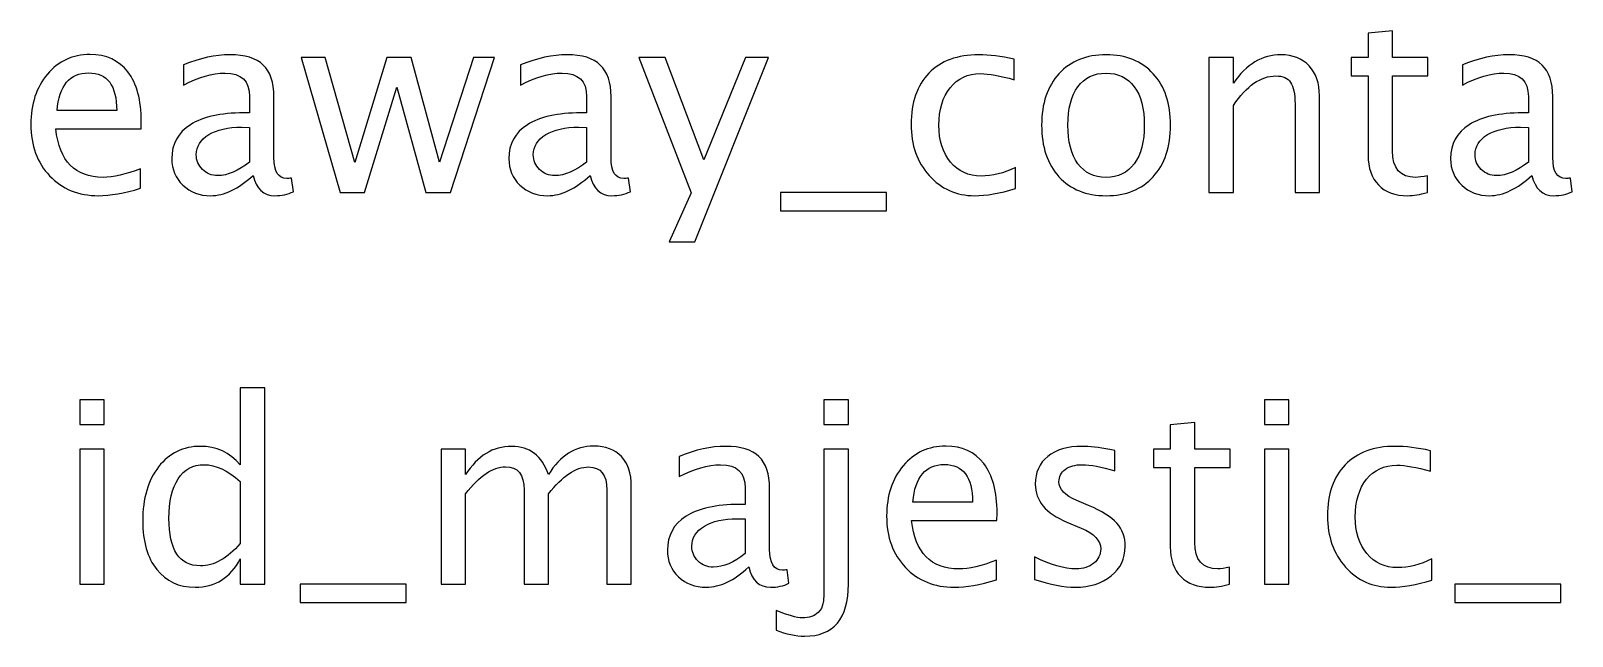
# Model space of a CAD drawing. Header units: centimetres. Extents: x -14.4 to 14.4, y -15.9 to 20.1.
# Drawn here: x -2.54 to 5.15, y 16.96 to 19.98 of the extents above; entities that cross this region are included whole.
import ezdxf

# ---------------------------------------------------------------- set-up
doc = ezdxf.new("R2010")
doc.units = ezdxf.units.CM
doc.header["$MEASUREMENT"] = 0
doc.layers.add('Layer 1', color=7, linetype='Continuous')

msp = doc.modelspace()

# ---------------------------------------------------------------- linework, layer by layer
at = {"layer": 'Layer 1'}
for points, knots in [([(4.4248, 19.17065), (4.38712, 19.16028), (4.35432, 19.1552), (4.32659, 19.1552), (4.32659, 19.1552), (4.26436, 19.1552), (4.21589, 19.17298), (4.18117, 19.20854), (4.18117, 19.20854), (4.14625, 19.2441), (4.12889, 19.29342), (4.12889, 19.35671), (4.12889, 19.35671), (4.12889, 19.35671), (4.12889, 19.7521), (4.12889, 19.7521), (4.12889, 19.7521), (4.12889, 19.7521), (4.04465, 19.7521), (4.04465, 19.7521), (4.04465, 19.7521), (4.04465, 19.7521), (4.04465, 19.84354), (4.04465, 19.84354), (4.04465, 19.84354), (4.04465, 19.84354), (4.12889, 19.84354), (4.12889, 19.84354), (4.12889, 19.84354), (4.12889, 19.84354), (4.12889, 19.96525), (4.12889, 19.96525), (4.12889, 19.96525), (4.12889, 19.96525), (4.25081, 19.97689), (4.25081, 19.97689), (4.25081, 19.97689), (4.25081, 19.97689), (4.25081, 19.84354), (4.25081, 19.84354), (4.25081, 19.84354), (4.25081, 19.84354), (4.42734, 19.84354), (4.42734, 19.84354), (4.42734, 19.84354), (4.42734, 19.84354), (4.42734, 19.7521), (4.42734, 19.7521), (4.42734, 19.7521), (4.42734, 19.7521), (4.25081, 19.7521), (4.25081, 19.7521), (4.25081, 19.7521), (4.25081, 19.7521), (4.25081, 19.37872), (4.25081, 19.37872), (4.25081, 19.37872), (4.25081, 19.29067), (4.28912, 19.24664), (4.36553, 19.24664), (4.36553, 19.24664), (4.38183, 19.24664), (4.40152, 19.24939), (4.4248, 19.25468), (4.4248, 19.25468), (4.4248, 19.25468), (4.4248, 19.17065), (4.4248, 19.17065)], [0, 0, 0, 0, 0.0555556, 0.0555556, 0.0555556, 0.0555556, 0.1111111, 0.1111111, 0.1111111, 0.1111111, 0.1666667, 0.1666667, 0.1666667, 0.1666667, 0.2222222, 0.2222222, 0.2222222, 0.2222222, 0.2777778, 0.2777778, 0.2777778, 0.2777778, 0.3333333, 0.3333333, 0.3333333, 0.3333333, 0.3888889, 0.3888889, 0.3888889, 0.3888889, 0.4444444, 0.4444444, 0.4444444, 0.4444444, 0.5, 0.5, 0.5, 0.5, 0.5555556, 0.5555556, 0.5555556, 0.5555556, 0.6111111, 0.6111111, 0.6111111, 0.6111111, 0.6666667, 0.6666667, 0.6666667, 0.6666667, 0.7222222, 0.7222222, 0.7222222, 0.7222222, 0.7777778, 0.7777778, 0.7777778, 0.7777778, 0.8333333, 0.8333333, 0.8333333, 0.8333333, 0.8888889, 0.8888889, 0.8888889, 0.8888889, 1, 1, 1, 1]), ([(-1.98828, 19.19203), (-2.07019, 19.16748), (-2.14026, 19.1552), (-2.19868, 19.1552), (-2.19868, 19.1552), (-2.29837, 19.1552), (-2.37944, 19.18822), (-2.44188, 19.25405), (-2.44188, 19.25405), (-2.50432, 19.31988), (-2.53565, 19.40518), (-2.53565, 19.51017), (-2.53565, 19.51017), (-2.53565, 19.61198), (-2.50813, 19.69559), (-2.45289, 19.76099), (-2.45289, 19.76099), (-2.39764, 19.82618), (-2.32695, 19.85878), (-2.2408, 19.85878), (-2.2408, 19.85878), (-2.15931, 19.85878), (-2.09623, 19.82978), (-2.05178, 19.77179), (-2.05178, 19.77179), (-2.00733, 19.71379), (-1.9851, 19.63166), (-1.9851, 19.52519), (-1.9851, 19.52519), (-1.9851, 19.52519), (-1.98574, 19.48794), (-1.98574, 19.48794), (-1.98574, 19.48794), (-1.98574, 19.48794), (-2.41119, 19.48794), (-2.41119, 19.48794), (-2.41119, 19.48794), (-2.39341, 19.32707), (-2.31488, 19.24664), (-2.17582, 19.24664), (-2.17582, 19.24664), (-2.1248, 19.24664), (-2.06236, 19.26103), (-1.98828, 19.28982), (-1.98828, 19.28982), (-1.98828, 19.28982), (-1.98828, 19.19203), (-1.98828, 19.19203)], [0, 0, 0, 0, 0.0769231, 0.0769231, 0.0769231, 0.0769231, 0.1538462, 0.1538462, 0.1538462, 0.1538462, 0.2307692, 0.2307692, 0.2307692, 0.2307692, 0.3076923, 0.3076923, 0.3076923, 0.3076923, 0.3846154, 0.3846154, 0.3846154, 0.3846154, 0.4615385, 0.4615385, 0.4615385, 0.4615385, 0.5384615, 0.5384615, 0.5384615, 0.5384615, 0.6153846, 0.6153846, 0.6153846, 0.6153846, 0.6923077, 0.6923077, 0.6923077, 0.6923077, 0.7692308, 0.7692308, 0.7692308, 0.7692308, 0.8461538, 0.8461538, 0.8461538, 0.8461538, 1, 1, 1, 1]), ([(-1.42779, 19.25617), (-1.50102, 19.18886), (-1.57151, 19.1552), (-1.63924, 19.1552), (-1.63924, 19.1552), (-1.69491, 19.1552), (-1.74127, 19.17256), (-1.77788, 19.20748), (-1.77788, 19.20748), (-1.81471, 19.24241), (-1.83313, 19.28643), (-1.83313, 19.33956), (-1.83313, 19.33956), (-1.83313, 19.41301), (-1.80223, 19.46953), (-1.74042, 19.5089), (-1.74042, 19.5089), (-1.67861, 19.54827), (-1.58992, 19.56795), (-1.47435, 19.56795), (-1.47435, 19.56795), (-1.47435, 19.56795), (-1.44578, 19.56795), (-1.44578, 19.56795), (-1.44578, 19.56795), (-1.44578, 19.56795), (-1.44578, 19.64902), (-1.44578, 19.64902), (-1.44578, 19.64902), (-1.44578, 19.72712), (-1.48642, 19.76607), (-1.56791, 19.76607), (-1.56791, 19.76607), (-1.63099, 19.76607), (-1.69999, 19.74617), (-1.77471, 19.70638), (-1.77471, 19.70638), (-1.77471, 19.70638), (-1.77471, 19.80671), (-1.77471, 19.80671), (-1.77471, 19.80671), (-1.69258, 19.84058), (-1.61511, 19.85751), (-1.54251, 19.85751), (-1.54251, 19.85751), (-1.46779, 19.85751), (-1.41255, 19.84058), (-1.3772, 19.8065), (-1.3772, 19.8065), (-1.34164, 19.77242), (-1.32386, 19.71993), (-1.32386, 19.64902), (-1.32386, 19.64902), (-1.32386, 19.64902), (-1.32386, 19.34485), (-1.32386, 19.34485), (-1.32386, 19.34485), (-1.32386, 19.27522), (-1.30248, 19.24029), (-1.25951, 19.24029), (-1.25951, 19.24029), (-1.25422, 19.24029), (-1.24639, 19.24114), (-1.23602, 19.24283), (-1.23602, 19.24283), (-1.23602, 19.24283), (-1.22734, 19.1751), (-1.22734, 19.1751), (-1.22734, 19.1751), (-1.25507, 19.16176), (-1.28555, 19.1552), (-1.31899, 19.1552), (-1.31899, 19.1552), (-1.37593, 19.1552), (-1.41212, 19.18886), (-1.42779, 19.25617)], [0, 0, 0, 0, 0.05, 0.05, 0.05, 0.05, 0.1, 0.1, 0.1, 0.1, 0.15, 0.15, 0.15, 0.15, 0.2, 0.2, 0.2, 0.2, 0.25, 0.25, 0.25, 0.25, 0.3, 0.3, 0.3, 0.3, 0.35, 0.35, 0.35, 0.35, 0.4, 0.4, 0.4, 0.4, 0.45, 0.45, 0.45, 0.45, 0.5, 0.5, 0.5, 0.5, 0.55, 0.55, 0.55, 0.55, 0.6, 0.6, 0.6, 0.6, 0.65, 0.65, 0.65, 0.65, 0.7, 0.7, 0.7, 0.7, 0.75, 0.75, 0.75, 0.75, 0.8, 0.8, 0.8, 0.8, 0.85, 0.85, 0.85, 0.85, 0.9, 0.9, 0.9, 0.9, 1, 1, 1, 1]), ([(-0.99472, 19.17044), (-0.99472, 19.17044), (-1.18776, 19.84354), (-1.18776, 19.84354), (-1.18776, 19.84354), (-1.18776, 19.84354), (-1.0688, 19.84354), (-1.0688, 19.84354), (-1.0688, 19.84354), (-1.0688, 19.84354), (-0.92085, 19.32094), (-0.92085, 19.32094), (-0.92085, 19.32094), (-0.92085, 19.32094), (-0.76125, 19.84354), (-0.76125, 19.84354), (-0.76125, 19.84354), (-0.76125, 19.84354), (-0.63933, 19.84354), (-0.63933, 19.84354), (-0.63933, 19.84354), (-0.63933, 19.84354), (-0.499, 19.32178), (-0.499, 19.32178), (-0.499, 19.32178), (-0.499, 19.32178), (-0.32924, 19.84354), (-0.32924, 19.84354), (-0.32924, 19.84354), (-0.32924, 19.84354), (-0.2251, 19.84354), (-0.2251, 19.84354), (-0.2251, 19.84354), (-0.2251, 19.84354), (-0.44481, 19.17044), (-0.44481, 19.17044), (-0.44481, 19.17044), (-0.44481, 19.17044), (-0.56673, 19.17044), (-0.56673, 19.17044), (-0.56673, 19.17044), (-0.56673, 19.17044), (-0.71109, 19.69537), (-0.71109, 19.69537), (-0.71109, 19.69537), (-0.71109, 19.69537), (-0.8728, 19.17044), (-0.8728, 19.17044), (-0.8728, 19.17044), (-0.8728, 19.17044), (-0.99472, 19.17044), (-0.99472, 19.17044)], [0, 0, 0, 0, 0.0714286, 0.0714286, 0.0714286, 0.0714286, 0.1428571, 0.1428571, 0.1428571, 0.1428571, 0.2142857, 0.2142857, 0.2142857, 0.2142857, 0.2857143, 0.2857143, 0.2857143, 0.2857143, 0.3571429, 0.3571429, 0.3571429, 0.3571429, 0.4285714, 0.4285714, 0.4285714, 0.4285714, 0.5, 0.5, 0.5, 0.5, 0.5714286, 0.5714286, 0.5714286, 0.5714286, 0.6428571, 0.6428571, 0.6428571, 0.6428571, 0.7142857, 0.7142857, 0.7142857, 0.7142857, 0.7857143, 0.7857143, 0.7857143, 0.7857143, 0.8571429, 0.8571429, 0.8571429, 0.8571429, 1, 1, 1, 1]), ([(0.252, 19.25617), (0.17877, 19.18886), (0.10828, 19.1552), (0.04055, 19.1552), (0.04055, 19.1552), (-0.01512, 19.1552), (-0.06148, 19.17256), (-0.09809, 19.20748), (-0.09809, 19.20748), (-0.13492, 19.24241), (-0.15334, 19.28643), (-0.15334, 19.33956), (-0.15334, 19.33956), (-0.15334, 19.41301), (-0.12244, 19.46953), (-0.06063, 19.5089), (-0.06063, 19.5089), (0.00118, 19.54827), (0.08987, 19.56795), (0.20544, 19.56795), (0.20544, 19.56795), (0.20544, 19.56795), (0.23401, 19.56795), (0.23401, 19.56795), (0.23401, 19.56795), (0.23401, 19.56795), (0.23401, 19.64902), (0.23401, 19.64902), (0.23401, 19.64902), (0.23401, 19.72712), (0.19337, 19.76607), (0.11188, 19.76607), (0.11188, 19.76607), (0.0488, 19.76607), (-0.0202, 19.74617), (-0.09492, 19.70638), (-0.09492, 19.70638), (-0.09492, 19.70638), (-0.09492, 19.80671), (-0.09492, 19.80671), (-0.09492, 19.80671), (-0.01279, 19.84058), (0.06468, 19.85751), (0.13728, 19.85751), (0.13728, 19.85751), (0.212, 19.85751), (0.26724, 19.84058), (0.30259, 19.8065), (0.30259, 19.8065), (0.33815, 19.77242), (0.35593, 19.71993), (0.35593, 19.64902), (0.35593, 19.64902), (0.35593, 19.64902), (0.35593, 19.34485), (0.35593, 19.34485), (0.35593, 19.34485), (0.35593, 19.27522), (0.37731, 19.24029), (0.42028, 19.24029), (0.42028, 19.24029), (0.42557, 19.24029), (0.4334, 19.24114), (0.44377, 19.24283), (0.44377, 19.24283), (0.44377, 19.24283), (0.45245, 19.1751), (0.45245, 19.1751), (0.45245, 19.1751), (0.42472, 19.16176), (0.39424, 19.1552), (0.3608, 19.1552), (0.3608, 19.1552), (0.30386, 19.1552), (0.26767, 19.18886), (0.252, 19.25617)], [0, 0, 0, 0, 0.05, 0.05, 0.05, 0.05, 0.1, 0.1, 0.1, 0.1, 0.15, 0.15, 0.15, 0.15, 0.2, 0.2, 0.2, 0.2, 0.25, 0.25, 0.25, 0.25, 0.3, 0.3, 0.3, 0.3, 0.35, 0.35, 0.35, 0.35, 0.4, 0.4, 0.4, 0.4, 0.45, 0.45, 0.45, 0.45, 0.5, 0.5, 0.5, 0.5, 0.55, 0.55, 0.55, 0.55, 0.6, 0.6, 0.6, 0.6, 0.65, 0.65, 0.65, 0.65, 0.7, 0.7, 0.7, 0.7, 0.75, 0.75, 0.75, 0.75, 0.8, 0.8, 0.8, 0.8, 0.85, 0.85, 0.85, 0.85, 0.9, 0.9, 0.9, 0.9, 1, 1, 1, 1]), ([(0.64612, 18.92533), (0.64612, 18.92533), (0.75534, 19.16959), (0.75534, 19.16959), (0.75534, 19.16959), (0.75534, 19.16959), (0.49457, 19.84354), (0.49457, 19.84354), (0.49457, 19.84354), (0.49457, 19.84354), (0.62538, 19.84354), (0.62538, 19.84354), (0.62538, 19.84354), (0.62538, 19.84354), (0.81927, 19.33385), (0.81927, 19.33385), (0.81927, 19.33385), (0.81927, 19.33385), (1.02607, 19.84354), (1.02607, 19.84354), (1.02607, 19.84354), (1.02607, 19.84354), (1.141, 19.84354), (1.141, 19.84354), (1.141, 19.84354), (1.141, 19.84354), (0.77312, 18.92533), (0.77312, 18.92533), (0.77312, 18.92533), (0.77312, 18.92533), (0.64612, 18.92533), (0.64612, 18.92533)], [0, 0, 0, 0, 0.1111111, 0.1111111, 0.1111111, 0.1111111, 0.2222222, 0.2222222, 0.2222222, 0.2222222, 0.3333333, 0.3333333, 0.3333333, 0.3333333, 0.4444444, 0.4444444, 0.4444444, 0.4444444, 0.5555556, 0.5555556, 0.5555556, 0.5555556, 0.6666667, 0.6666667, 0.6666667, 0.6666667, 0.7777778, 0.7777778, 0.7777778, 0.7777778, 1, 1, 1, 1]), ([(2.37227, 19.19076), (2.29332, 19.16705), (2.22516, 19.1552), (2.1678, 19.1552), (2.1678, 19.1552), (2.07678, 19.1552), (2.00143, 19.18886), (1.94153, 19.25595), (1.94153, 19.25595), (1.88163, 19.32326), (1.85157, 19.40814), (1.85157, 19.51038), (1.85157, 19.51038), (1.85157, 19.6196), (1.8812, 19.7049), (1.94047, 19.76586), (1.94047, 19.76586), (1.99974, 19.82703), (2.0825, 19.85751), (2.18876, 19.85751), (2.18876, 19.85751), (2.24104, 19.85751), (2.29988, 19.85031), (2.36465, 19.83592), (2.36465, 19.83592), (2.36465, 19.83592), (2.36465, 19.73305), (2.36465, 19.73305), (2.36465, 19.73305), (2.29586, 19.75337), (2.23977, 19.76353), (2.19659, 19.76353), (2.19659, 19.76353), (2.13393, 19.76353), (2.08377, 19.74004), (2.0463, 19.69326), (2.0463, 19.69326), (2.00884, 19.64648), (1.99, 19.58404), (1.99, 19.50614), (1.99, 19.50614), (1.99, 19.43058), (2.00947, 19.36962), (2.04821, 19.32284), (2.04821, 19.32284), (2.08694, 19.27627), (2.13753, 19.25299), (2.2004, 19.25299), (2.2004, 19.25299), (2.25607, 19.25299), (2.31322, 19.26738), (2.37227, 19.29617), (2.37227, 19.29617), (2.37227, 19.29617), (2.37227, 19.19076), (2.37227, 19.19076)], [0, 0, 0, 0, 0.0666667, 0.0666667, 0.0666667, 0.0666667, 0.1333333, 0.1333333, 0.1333333, 0.1333333, 0.2, 0.2, 0.2, 0.2, 0.2666667, 0.2666667, 0.2666667, 0.2666667, 0.3333333, 0.3333333, 0.3333333, 0.3333333, 0.4, 0.4, 0.4, 0.4, 0.4666667, 0.4666667, 0.4666667, 0.4666667, 0.5333333, 0.5333333, 0.5333333, 0.5333333, 0.6, 0.6, 0.6, 0.6, 0.6666667, 0.6666667, 0.6666667, 0.6666667, 0.7333333, 0.7333333, 0.7333333, 0.7333333, 0.8, 0.8, 0.8, 0.8, 0.8666667, 0.8666667, 0.8666667, 0.8666667, 1, 1, 1, 1]), ([(2.82333, 19.1552), (2.72448, 19.1552), (2.64617, 19.18674), (2.58859, 19.24982), (2.58859, 19.24982), (2.53081, 19.31289), (2.50202, 19.39862), (2.50202, 19.50678), (2.50202, 19.50678), (2.50202, 19.61473), (2.53081, 19.70024), (2.58859, 19.76311), (2.58859, 19.76311), (2.64617, 19.82597), (2.72448, 19.85751), (2.82333, 19.85751), (2.82333, 19.85751), (2.92218, 19.85751), (3.0005, 19.82597), (3.05807, 19.76311), (3.05807, 19.76311), (3.11585, 19.70024), (3.14464, 19.61473), (3.14464, 19.50678), (3.14464, 19.50678), (3.14464, 19.39862), (3.11585, 19.31289), (3.05807, 19.24982), (3.05807, 19.24982), (3.0005, 19.18674), (2.92218, 19.1552), (2.82333, 19.1552)], [0, 0, 0, 0, 0.1111111, 0.1111111, 0.1111111, 0.1111111, 0.2222222, 0.2222222, 0.2222222, 0.2222222, 0.3333333, 0.3333333, 0.3333333, 0.3333333, 0.4444444, 0.4444444, 0.4444444, 0.4444444, 0.5555556, 0.5555556, 0.5555556, 0.5555556, 0.6666667, 0.6666667, 0.6666667, 0.6666667, 0.7777778, 0.7777778, 0.7777778, 0.7777778, 1, 1, 1, 1]), ([(3.33556, 19.17044), (3.33556, 19.17044), (3.33556, 19.84354), (3.33556, 19.84354), (3.33556, 19.84354), (3.33556, 19.84354), (3.45748, 19.84354), (3.45748, 19.84354), (3.45748, 19.84354), (3.45748, 19.84354), (3.45748, 19.71633), (3.45748, 19.71633), (3.45748, 19.71633), (3.52204, 19.81052), (3.6012, 19.85751), (3.69476, 19.85751), (3.69476, 19.85751), (3.7536, 19.85751), (3.80038, 19.8391), (3.83488, 19.80205), (3.83488, 19.80205), (3.86938, 19.76522), (3.88674, 19.71548), (3.88674, 19.65325), (3.88674, 19.65325), (3.88674, 19.65325), (3.88674, 19.17044), (3.88674, 19.17044), (3.88674, 19.17044), (3.88674, 19.17044), (3.76482, 19.17044), (3.76482, 19.17044), (3.76482, 19.17044), (3.76482, 19.17044), (3.76482, 19.61346), (3.76482, 19.61346), (3.76482, 19.61346), (3.76482, 19.66341), (3.75741, 19.69897), (3.74281, 19.72014), (3.74281, 19.72014), (3.72799, 19.74152), (3.70365, 19.7521), (3.66957, 19.7521), (3.66957, 19.7521), (3.59464, 19.7521), (3.52394, 19.70321), (3.45748, 19.60542), (3.45748, 19.60542), (3.45748, 19.60542), (3.45748, 19.17044), (3.45748, 19.17044), (3.45748, 19.17044), (3.45748, 19.17044), (3.33556, 19.17044), (3.33556, 19.17044)], [0, 0, 0, 0, 0.0666667, 0.0666667, 0.0666667, 0.0666667, 0.1333333, 0.1333333, 0.1333333, 0.1333333, 0.2, 0.2, 0.2, 0.2, 0.2666667, 0.2666667, 0.2666667, 0.2666667, 0.3333333, 0.3333333, 0.3333333, 0.3333333, 0.4, 0.4, 0.4, 0.4, 0.4666667, 0.4666667, 0.4666667, 0.4666667, 0.5333333, 0.5333333, 0.5333333, 0.5333333, 0.6, 0.6, 0.6, 0.6, 0.6666667, 0.6666667, 0.6666667, 0.6666667, 0.7333333, 0.7333333, 0.7333333, 0.7333333, 0.8, 0.8, 0.8, 0.8, 0.8666667, 0.8666667, 0.8666667, 0.8666667, 1, 1, 1, 1]), ([(4.94571, 19.25617), (4.87248, 19.18886), (4.80199, 19.1552), (4.73426, 19.1552), (4.73426, 19.1552), (4.67859, 19.1552), (4.63223, 19.17256), (4.59562, 19.20748), (4.59562, 19.20748), (4.55879, 19.24241), (4.54037, 19.28643), (4.54037, 19.33956), (4.54037, 19.33956), (4.54037, 19.41301), (4.57127, 19.46953), (4.63308, 19.5089), (4.63308, 19.5089), (4.69489, 19.54827), (4.78358, 19.56795), (4.89915, 19.56795), (4.89915, 19.56795), (4.89915, 19.56795), (4.92772, 19.56795), (4.92772, 19.56795), (4.92772, 19.56795), (4.92772, 19.56795), (4.92772, 19.64902), (4.92772, 19.64902), (4.92772, 19.64902), (4.92772, 19.72712), (4.88708, 19.76607), (4.80559, 19.76607), (4.80559, 19.76607), (4.74251, 19.76607), (4.67351, 19.74617), (4.59879, 19.70638), (4.59879, 19.70638), (4.59879, 19.70638), (4.59879, 19.80671), (4.59879, 19.80671), (4.59879, 19.80671), (4.68092, 19.84058), (4.75839, 19.85751), (4.83099, 19.85751), (4.83099, 19.85751), (4.90571, 19.85751), (4.96095, 19.84058), (4.9963, 19.8065), (4.9963, 19.8065), (5.03186, 19.77242), (5.04964, 19.71993), (5.04964, 19.64902), (5.04964, 19.64902), (5.04964, 19.64902), (5.04964, 19.34485), (5.04964, 19.34485), (5.04964, 19.34485), (5.04964, 19.27522), (5.07102, 19.24029), (5.11399, 19.24029), (5.11399, 19.24029), (5.11928, 19.24029), (5.12711, 19.24114), (5.13748, 19.24283), (5.13748, 19.24283), (5.13748, 19.24283), (5.14616, 19.1751), (5.14616, 19.1751), (5.14616, 19.1751), (5.11843, 19.16176), (5.08795, 19.1552), (5.05451, 19.1552), (5.05451, 19.1552), (4.99757, 19.1552), (4.96138, 19.18886), (4.94571, 19.25617)], [0, 0, 0, 0, 0.05, 0.05, 0.05, 0.05, 0.1, 0.1, 0.1, 0.1, 0.15, 0.15, 0.15, 0.15, 0.2, 0.2, 0.2, 0.2, 0.25, 0.25, 0.25, 0.25, 0.3, 0.3, 0.3, 0.3, 0.35, 0.35, 0.35, 0.35, 0.4, 0.4, 0.4, 0.4, 0.45, 0.45, 0.45, 0.45, 0.5, 0.5, 0.5, 0.5, 0.55, 0.55, 0.55, 0.55, 0.6, 0.6, 0.6, 0.6, 0.65, 0.65, 0.65, 0.65, 0.7, 0.7, 0.7, 0.7, 0.75, 0.75, 0.75, 0.75, 0.8, 0.8, 0.8, 0.8, 0.85, 0.85, 0.85, 0.85, 0.9, 0.9, 0.9, 0.9, 1, 1, 1, 1]), ([(-2.40484, 19.57938), (-2.40484, 19.57938), (-2.10766, 19.57938), (-2.10766, 19.57938), (-2.10766, 19.57938), (-2.10766, 19.70469), (-2.15444, 19.76734), (-2.24778, 19.76734), (-2.24778, 19.76734), (-2.34176, 19.76734), (-2.39404, 19.70469), (-2.40484, 19.57938)], [0, 0, 0, 0, 0.25, 0.25, 0.25, 0.25, 0.5, 0.5, 0.5, 0.5, 1, 1, 1, 1]), ([(2.82312, 19.24664), (2.88344, 19.24664), (2.93043, 19.26929), (2.96388, 19.3148), (2.96388, 19.3148), (2.99711, 19.36009), (3.01383, 19.42423), (3.01383, 19.50678), (3.01383, 19.50678), (3.01383, 19.58912), (2.99711, 19.65304), (2.96388, 19.69834), (2.96388, 19.69834), (2.93043, 19.74342), (2.88344, 19.76607), (2.82312, 19.76607), (2.82312, 19.76607), (2.76258, 19.76607), (2.71559, 19.74342), (2.68257, 19.69834), (2.68257, 19.69834), (2.64934, 19.65304), (2.63283, 19.58912), (2.63283, 19.50678), (2.63283, 19.50678), (2.63283, 19.42423), (2.64934, 19.36009), (2.68257, 19.3148), (2.68257, 19.3148), (2.71559, 19.26929), (2.76258, 19.24664), (2.82312, 19.24664)], [0, 0, 0, 0, 0.1111111, 0.1111111, 0.1111111, 0.1111111, 0.2222222, 0.2222222, 0.2222222, 0.2222222, 0.3333333, 0.3333333, 0.3333333, 0.3333333, 0.4444444, 0.4444444, 0.4444444, 0.4444444, 0.5555556, 0.5555556, 0.5555556, 0.5555556, 0.6666667, 0.6666667, 0.6666667, 0.6666667, 0.7777778, 0.7777778, 0.7777778, 0.7777778, 1, 1, 1, 1]), ([(-1.44578, 19.32263), (-1.44578, 19.32263), (-1.44578, 19.49556), (-1.44578, 19.49556), (-1.44578, 19.49556), (-1.44578, 19.49556), (-1.48494, 19.49683), (-1.48494, 19.49683), (-1.48494, 19.49683), (-1.55267, 19.49683), (-1.60728, 19.48434), (-1.64898, 19.45937), (-1.64898, 19.45937), (-1.69047, 19.43418), (-1.71121, 19.40095), (-1.71121, 19.35946), (-1.71121, 19.35946), (-1.71121, 19.33046), (-1.70084, 19.30591), (-1.68031, 19.2858), (-1.68031, 19.2858), (-1.65956, 19.26569), (-1.63437, 19.25553), (-1.60453, 19.25553), (-1.60453, 19.25553), (-1.55373, 19.25553), (-1.50081, 19.27797), (-1.44578, 19.32263)], [0, 0, 0, 0, 0.125, 0.125, 0.125, 0.125, 0.25, 0.25, 0.25, 0.25, 0.375, 0.375, 0.375, 0.375, 0.5, 0.5, 0.5, 0.5, 0.625, 0.625, 0.625, 0.625, 0.75, 0.75, 0.75, 0.75, 1, 1, 1, 1]), ([(0.23401, 19.32263), (0.23401, 19.32263), (0.23401, 19.49556), (0.23401, 19.49556), (0.23401, 19.49556), (0.23401, 19.49556), (0.19485, 19.49683), (0.19485, 19.49683), (0.19485, 19.49683), (0.12712, 19.49683), (0.07251, 19.48434), (0.03081, 19.45937), (0.03081, 19.45937), (-0.01068, 19.43418), (-0.03142, 19.40095), (-0.03142, 19.35946), (-0.03142, 19.35946), (-0.03142, 19.33046), (-0.02105, 19.30591), (-0.00052, 19.2858), (-0.00052, 19.2858), (0.02023, 19.26569), (0.04542, 19.25553), (0.07526, 19.25553), (0.07526, 19.25553), (0.12606, 19.25553), (0.17898, 19.27797), (0.23401, 19.32263)], [0, 0, 0, 0, 0.125, 0.125, 0.125, 0.125, 0.25, 0.25, 0.25, 0.25, 0.375, 0.375, 0.375, 0.375, 0.5, 0.5, 0.5, 0.5, 0.625, 0.625, 0.625, 0.625, 0.75, 0.75, 0.75, 0.75, 1, 1, 1, 1]), ([(4.92772, 19.32263), (4.92772, 19.32263), (4.92772, 19.49556), (4.92772, 19.49556), (4.92772, 19.49556), (4.92772, 19.49556), (4.88856, 19.49683), (4.88856, 19.49683), (4.88856, 19.49683), (4.82083, 19.49683), (4.76622, 19.48434), (4.72452, 19.45937), (4.72452, 19.45937), (4.68303, 19.43418), (4.66229, 19.40095), (4.66229, 19.35946), (4.66229, 19.35946), (4.66229, 19.33046), (4.67266, 19.30591), (4.69319, 19.2858), (4.69319, 19.2858), (4.71394, 19.26569), (4.73913, 19.25553), (4.76897, 19.25553), (4.76897, 19.25553), (4.81977, 19.25553), (4.87269, 19.27797), (4.92772, 19.32263)], [0, 0, 0, 0, 0.125, 0.125, 0.125, 0.125, 0.25, 0.25, 0.25, 0.25, 0.375, 0.375, 0.375, 0.375, 0.5, 0.5, 0.5, 0.5, 0.625, 0.625, 0.625, 0.625, 0.75, 0.75, 0.75, 0.75, 1, 1, 1, 1]), ([(1.20133, 19.079), (1.20133, 19.079), (1.20133, 19.17044), (1.20133, 19.17044), (1.20133, 19.17044), (1.20133, 19.17044), (1.72965, 19.17044), (1.72965, 19.17044), (1.72965, 19.17044), (1.72965, 19.17044), (1.72965, 19.079), (1.72965, 19.079), (1.72965, 19.079), (1.72965, 19.079), (1.20133, 19.079), (1.20133, 19.079)], [0, 0, 0, 0, 0.2, 0.2, 0.2, 0.2, 0.4, 0.4, 0.4, 0.4, 0.6, 0.6, 0.6, 0.6, 1, 1, 1, 1]), ([(-2.2917, 18.01516), (-2.2917, 18.01516), (-2.2917, 18.13708), (-2.2917, 18.13708), (-2.2917, 18.13708), (-2.2917, 18.13708), (-2.16978, 18.13708), (-2.16978, 18.13708), (-2.16978, 18.13708), (-2.16978, 18.13708), (-2.16978, 18.01516), (-2.16978, 18.01516), (-2.16978, 18.01516), (-2.16978, 18.01516), (-2.2917, 18.01516), (-2.2917, 18.01516)], [0, 0, 0, 0, 0.2, 0.2, 0.2, 0.2, 0.4, 0.4, 0.4, 0.4, 0.6, 0.6, 0.6, 0.6, 1, 1, 1, 1]), ([(-1.4916, 17.21887), (-1.4916, 17.21887), (-1.4916, 17.34524), (-1.4916, 17.34524), (-1.4916, 17.34524), (-1.54134, 17.25083), (-1.61627, 17.20363), (-1.71639, 17.20363), (-1.71639, 17.20363), (-1.79767, 17.20363), (-1.86159, 17.23305), (-1.90816, 17.29211), (-1.90816, 17.29211), (-1.95473, 17.35116), (-1.97801, 17.43181), (-1.97801, 17.53404), (-1.97801, 17.53404), (-1.97801, 17.6458), (-1.95155, 17.73576), (-1.89885, 17.80392), (-1.89885, 17.80392), (-1.84593, 17.87186), (-1.7765, 17.90594), (-1.69035, 17.90594), (-1.69035, 17.90594), (-1.61056, 17.90594), (-1.54409, 17.87546), (-1.4916, 17.81429), (-1.4916, 17.81429), (-1.4916, 17.81429), (-1.4916, 18.19804), (-1.4916, 18.19804), (-1.4916, 18.19804), (-1.4916, 18.19804), (-1.36968, 18.19804), (-1.36968, 18.19804), (-1.36968, 18.19804), (-1.36968, 18.19804), (-1.36968, 17.21887), (-1.36968, 17.21887), (-1.36968, 17.21887), (-1.36968, 17.21887), (-1.4916, 17.21887), (-1.4916, 17.21887)], [0, 0, 0, 0, 0.0833333, 0.0833333, 0.0833333, 0.0833333, 0.1666667, 0.1666667, 0.1666667, 0.1666667, 0.25, 0.25, 0.25, 0.25, 0.3333333, 0.3333333, 0.3333333, 0.3333333, 0.4166667, 0.4166667, 0.4166667, 0.4166667, 0.5, 0.5, 0.5, 0.5, 0.5833333, 0.5833333, 0.5833333, 0.5833333, 0.6666667, 0.6666667, 0.6666667, 0.6666667, 0.75, 0.75, 0.75, 0.75, 0.8333333, 0.8333333, 0.8333333, 0.8333333, 1, 1, 1, 1]), ([(1.41691, 18.01516), (1.41691, 18.01516), (1.41691, 18.13708), (1.41691, 18.13708), (1.41691, 18.13708), (1.41691, 18.13708), (1.53883, 18.13708), (1.53883, 18.13708), (1.53883, 18.13708), (1.53883, 18.13708), (1.53883, 18.01516), (1.53883, 18.01516), (1.53883, 18.01516), (1.53883, 18.01516), (1.41691, 18.01516), (1.41691, 18.01516)], [0, 0, 0, 0, 0.2, 0.2, 0.2, 0.2, 0.4, 0.4, 0.4, 0.4, 0.6, 0.6, 0.6, 0.6, 1, 1, 1, 1]), ([(3.61295, 18.01516), (3.61295, 18.01516), (3.61295, 18.13708), (3.61295, 18.13708), (3.61295, 18.13708), (3.61295, 18.13708), (3.73487, 18.13708), (3.73487, 18.13708), (3.73487, 18.13708), (3.73487, 18.13708), (3.73487, 18.01516), (3.73487, 18.01516), (3.73487, 18.01516), (3.73487, 18.01516), (3.61295, 18.01516), (3.61295, 18.01516)], [0, 0, 0, 0, 0.2, 0.2, 0.2, 0.2, 0.4, 0.4, 0.4, 0.4, 0.6, 0.6, 0.6, 0.6, 1, 1, 1, 1]), ([(3.43896, 17.21908), (3.40128, 17.20871), (3.36848, 17.20363), (3.34075, 17.20363), (3.34075, 17.20363), (3.27852, 17.20363), (3.23005, 17.22141), (3.19533, 17.25697), (3.19533, 17.25697), (3.16041, 17.29253), (3.14305, 17.34185), (3.14305, 17.40514), (3.14305, 17.40514), (3.14305, 17.40514), (3.14305, 17.80053), (3.14305, 17.80053), (3.14305, 17.80053), (3.14305, 17.80053), (3.05881, 17.80053), (3.05881, 17.80053), (3.05881, 17.80053), (3.05881, 17.80053), (3.05881, 17.89197), (3.05881, 17.89197), (3.05881, 17.89197), (3.05881, 17.89197), (3.14305, 17.89197), (3.14305, 17.89197), (3.14305, 17.89197), (3.14305, 17.89197), (3.14305, 18.01368), (3.14305, 18.01368), (3.14305, 18.01368), (3.14305, 18.01368), (3.26497, 18.02532), (3.26497, 18.02532), (3.26497, 18.02532), (3.26497, 18.02532), (3.26497, 17.89197), (3.26497, 17.89197), (3.26497, 17.89197), (3.26497, 17.89197), (3.4415, 17.89197), (3.4415, 17.89197), (3.4415, 17.89197), (3.4415, 17.89197), (3.4415, 17.80053), (3.4415, 17.80053), (3.4415, 17.80053), (3.4415, 17.80053), (3.26497, 17.80053), (3.26497, 17.80053), (3.26497, 17.80053), (3.26497, 17.80053), (3.26497, 17.42715), (3.26497, 17.42715), (3.26497, 17.42715), (3.26497, 17.3391), (3.30328, 17.29507), (3.37969, 17.29507), (3.37969, 17.29507), (3.39599, 17.29507), (3.41568, 17.29782), (3.43896, 17.30311), (3.43896, 17.30311), (3.43896, 17.30311), (3.43896, 17.21908), (3.43896, 17.21908)], [0, 0, 0, 0, 0.0555556, 0.0555556, 0.0555556, 0.0555556, 0.1111111, 0.1111111, 0.1111111, 0.1111111, 0.1666667, 0.1666667, 0.1666667, 0.1666667, 0.2222222, 0.2222222, 0.2222222, 0.2222222, 0.2777778, 0.2777778, 0.2777778, 0.2777778, 0.3333333, 0.3333333, 0.3333333, 0.3333333, 0.3888889, 0.3888889, 0.3888889, 0.3888889, 0.4444444, 0.4444444, 0.4444444, 0.4444444, 0.5, 0.5, 0.5, 0.5, 0.5555556, 0.5555556, 0.5555556, 0.5555556, 0.6111111, 0.6111111, 0.6111111, 0.6111111, 0.6666667, 0.6666667, 0.6666667, 0.6666667, 0.7222222, 0.7222222, 0.7222222, 0.7222222, 0.7777778, 0.7777778, 0.7777778, 0.7777778, 0.8333333, 0.8333333, 0.8333333, 0.8333333, 0.8888889, 0.8888889, 0.8888889, 0.8888889, 1, 1, 1, 1]), ([(-0.49042, 17.21887), (-0.49042, 17.21887), (-0.49042, 17.89197), (-0.49042, 17.89197), (-0.49042, 17.89197), (-0.49042, 17.89197), (-0.3685, 17.89197), (-0.3685, 17.89197), (-0.3685, 17.89197), (-0.3685, 17.89197), (-0.3685, 17.76476), (-0.3685, 17.76476), (-0.3685, 17.76476), (-0.30902, 17.85895), (-0.23282, 17.90594), (-0.13948, 17.90594), (-0.13948, 17.90594), (-0.04952, 17.90594), (0.01165, 17.85895), (0.04425, 17.76476), (0.04425, 17.76476), (0.10204, 17.8598), (0.17739, 17.90721), (0.26989, 17.90721), (0.26989, 17.90721), (0.32894, 17.90721), (0.37487, 17.88985), (0.40768, 17.85493), (0.40768, 17.85493), (0.44049, 17.82), (0.457, 17.77111), (0.457, 17.70824), (0.457, 17.70824), (0.457, 17.70824), (0.457, 17.21887), (0.457, 17.21887), (0.457, 17.21887), (0.457, 17.21887), (0.33508, 17.21887), (0.33508, 17.21887), (0.33508, 17.21887), (0.33508, 17.21887), (0.33508, 17.68814), (0.33508, 17.68814), (0.33508, 17.68814), (0.33508, 17.76476), (0.3046, 17.80307), (0.24364, 17.80307), (0.24364, 17.80307), (0.18035, 17.80307), (0.11389, 17.75841), (0.04425, 17.66887), (0.04425, 17.66887), (0.04425, 17.66887), (0.04425, 17.21887), (0.04425, 17.21887), (0.04425, 17.21887), (0.04425, 17.21887), (-0.07767, 17.21887), (-0.07767, 17.21887), (-0.07767, 17.21887), (-0.07767, 17.21887), (-0.07767, 17.68856), (-0.07767, 17.68856), (-0.07767, 17.68856), (-0.07767, 17.76582), (-0.10857, 17.80434), (-0.17059, 17.80434), (-0.17059, 17.80434), (-0.23219, 17.80434), (-0.29823, 17.75947), (-0.3685, 17.66951), (-0.3685, 17.66951), (-0.3685, 17.66951), (-0.3685, 17.21887), (-0.3685, 17.21887), (-0.3685, 17.21887), (-0.3685, 17.21887), (-0.49042, 17.21887), (-0.49042, 17.21887)], [0, 0, 0, 0, 0.047619, 0.047619, 0.047619, 0.047619, 0.0952381, 0.0952381, 0.0952381, 0.0952381, 0.1428571, 0.1428571, 0.1428571, 0.1428571, 0.1904762, 0.1904762, 0.1904762, 0.1904762, 0.2380952, 0.2380952, 0.2380952, 0.2380952, 0.2857143, 0.2857143, 0.2857143, 0.2857143, 0.3333333, 0.3333333, 0.3333333, 0.3333333, 0.3809524, 0.3809524, 0.3809524, 0.3809524, 0.4285714, 0.4285714, 0.4285714, 0.4285714, 0.4761905, 0.4761905, 0.4761905, 0.4761905, 0.5238095, 0.5238095, 0.5238095, 0.5238095, 0.5714286, 0.5714286, 0.5714286, 0.5714286, 0.6190476, 0.6190476, 0.6190476, 0.6190476, 0.6666667, 0.6666667, 0.6666667, 0.6666667, 0.7142857, 0.7142857, 0.7142857, 0.7142857, 0.7619048, 0.7619048, 0.7619048, 0.7619048, 0.8095238, 0.8095238, 0.8095238, 0.8095238, 0.8571429, 0.8571429, 0.8571429, 0.8571429, 0.9047619, 0.9047619, 0.9047619, 0.9047619, 1, 1, 1, 1]), ([(1.04226, 17.3046), (0.96903, 17.23729), (0.89854, 17.20363), (0.83081, 17.20363), (0.83081, 17.20363), (0.77514, 17.20363), (0.72878, 17.22099), (0.69217, 17.25591), (0.69217, 17.25591), (0.65534, 17.29084), (0.63692, 17.33486), (0.63692, 17.38799), (0.63692, 17.38799), (0.63692, 17.46144), (0.66782, 17.51796), (0.72963, 17.55733), (0.72963, 17.55733), (0.79144, 17.5967), (0.88013, 17.61638), (0.9957, 17.61638), (0.9957, 17.61638), (0.9957, 17.61638), (1.02427, 17.61638), (1.02427, 17.61638), (1.02427, 17.61638), (1.02427, 17.61638), (1.02427, 17.69745), (1.02427, 17.69745), (1.02427, 17.69745), (1.02427, 17.77555), (0.98363, 17.8145), (0.90214, 17.8145), (0.90214, 17.8145), (0.83906, 17.8145), (0.77006, 17.7946), (0.69534, 17.75481), (0.69534, 17.75481), (0.69534, 17.75481), (0.69534, 17.85514), (0.69534, 17.85514), (0.69534, 17.85514), (0.77747, 17.88901), (0.85494, 17.90594), (0.92754, 17.90594), (0.92754, 17.90594), (1.00226, 17.90594), (1.0575, 17.88901), (1.09285, 17.85493), (1.09285, 17.85493), (1.12841, 17.82085), (1.14619, 17.76836), (1.14619, 17.69745), (1.14619, 17.69745), (1.14619, 17.69745), (1.14619, 17.39328), (1.14619, 17.39328), (1.14619, 17.39328), (1.14619, 17.32365), (1.16757, 17.28872), (1.21054, 17.28872), (1.21054, 17.28872), (1.21583, 17.28872), (1.22366, 17.28957), (1.23403, 17.29126), (1.23403, 17.29126), (1.23403, 17.29126), (1.24271, 17.22353), (1.24271, 17.22353), (1.24271, 17.22353), (1.21498, 17.21019), (1.1845, 17.20363), (1.15106, 17.20363), (1.15106, 17.20363), (1.09412, 17.20363), (1.05793, 17.23729), (1.04226, 17.3046)], [0, 0, 0, 0, 0.05, 0.05, 0.05, 0.05, 0.1, 0.1, 0.1, 0.1, 0.15, 0.15, 0.15, 0.15, 0.2, 0.2, 0.2, 0.2, 0.25, 0.25, 0.25, 0.25, 0.3, 0.3, 0.3, 0.3, 0.35, 0.35, 0.35, 0.35, 0.4, 0.4, 0.4, 0.4, 0.45, 0.45, 0.45, 0.45, 0.5, 0.5, 0.5, 0.5, 0.55, 0.55, 0.55, 0.55, 0.6, 0.6, 0.6, 0.6, 0.65, 0.65, 0.65, 0.65, 0.7, 0.7, 0.7, 0.7, 0.75, 0.75, 0.75, 0.75, 0.8, 0.8, 0.8, 0.8, 0.85, 0.85, 0.85, 0.85, 0.9, 0.9, 0.9, 0.9, 1, 1, 1, 1]), ([(2.27691, 17.24046), (2.195, 17.21591), (2.12493, 17.20363), (2.06651, 17.20363), (2.06651, 17.20363), (1.96682, 17.20363), (1.88575, 17.23665), (1.82331, 17.30248), (1.82331, 17.30248), (1.76087, 17.36831), (1.72954, 17.45361), (1.72954, 17.5586), (1.72954, 17.5586), (1.72954, 17.66041), (1.75706, 17.74402), (1.8123, 17.80942), (1.8123, 17.80942), (1.86755, 17.87461), (1.93824, 17.90721), (2.02439, 17.90721), (2.02439, 17.90721), (2.10588, 17.90721), (2.16896, 17.87821), (2.21341, 17.82022), (2.21341, 17.82022), (2.25786, 17.76222), (2.28009, 17.68009), (2.28009, 17.57362), (2.28009, 17.57362), (2.28009, 17.57362), (2.27945, 17.53637), (2.27945, 17.53637), (2.27945, 17.53637), (2.27945, 17.53637), (1.854, 17.53637), (1.854, 17.53637), (1.854, 17.53637), (1.87178, 17.3755), (1.95031, 17.29507), (2.08937, 17.29507), (2.08937, 17.29507), (2.14039, 17.29507), (2.20283, 17.30946), (2.27691, 17.33825), (2.27691, 17.33825), (2.27691, 17.33825), (2.27691, 17.24046), (2.27691, 17.24046)], [0, 0, 0, 0, 0.0769231, 0.0769231, 0.0769231, 0.0769231, 0.1538462, 0.1538462, 0.1538462, 0.1538462, 0.2307692, 0.2307692, 0.2307692, 0.2307692, 0.3076923, 0.3076923, 0.3076923, 0.3076923, 0.3846154, 0.3846154, 0.3846154, 0.3846154, 0.4615385, 0.4615385, 0.4615385, 0.4615385, 0.5384615, 0.5384615, 0.5384615, 0.5384615, 0.6153846, 0.6153846, 0.6153846, 0.6153846, 0.6923077, 0.6923077, 0.6923077, 0.6923077, 0.7692308, 0.7692308, 0.7692308, 0.7692308, 0.8461538, 0.8461538, 0.8461538, 0.8461538, 1, 1, 1, 1]), ([(2.46635, 17.243), (2.46635, 17.243), (2.46635, 17.35476), (2.46635, 17.35476), (2.46635, 17.35476), (2.54615, 17.31497), (2.61536, 17.29507), (2.67442, 17.29507), (2.67442, 17.29507), (2.70956, 17.29507), (2.73877, 17.3046), (2.76184, 17.32365), (2.76184, 17.32365), (2.78491, 17.34248), (2.79655, 17.36619), (2.79655, 17.39477), (2.79655, 17.39477), (2.79655, 17.43646), (2.76417, 17.47097), (2.6994, 17.49827), (2.6994, 17.49827), (2.6994, 17.49827), (2.62806, 17.52854), (2.62806, 17.52854), (2.62806, 17.52854), (2.52287, 17.57214), (2.47016, 17.63522), (2.47016, 17.71713), (2.47016, 17.71713), (2.47016, 17.77577), (2.4909, 17.82191), (2.53239, 17.85556), (2.53239, 17.85556), (2.57388, 17.88922), (2.63082, 17.90594), (2.70299, 17.90594), (2.70299, 17.90594), (2.74046, 17.90594), (2.78703, 17.90086), (2.84227, 17.89049), (2.84227, 17.89049), (2.84227, 17.89049), (2.86767, 17.88562), (2.86767, 17.88562), (2.86767, 17.88562), (2.86767, 17.88562), (2.86767, 17.78402), (2.86767, 17.78402), (2.86767, 17.78402), (2.79973, 17.80434), (2.74554, 17.8145), (2.70511, 17.8145), (2.70511, 17.8145), (2.66955, 17.8145), (2.6414, 17.80667), (2.62002, 17.79122), (2.62002, 17.79122), (2.59885, 17.77577), (2.58827, 17.75502), (2.58827, 17.72899), (2.58827, 17.72899), (2.58827, 17.69237), (2.6179, 17.66125), (2.67738, 17.63607), (2.67738, 17.63607), (2.67738, 17.63607), (2.73601, 17.6113), (2.73601, 17.6113), (2.73601, 17.6113), (2.80248, 17.58336), (2.84947, 17.55373), (2.87698, 17.52261), (2.87698, 17.52261), (2.90471, 17.4915), (2.91847, 17.45255), (2.91847, 17.40598), (2.91847, 17.40598), (2.91847, 17.34693), (2.89519, 17.29846), (2.84841, 17.26057), (2.84841, 17.26057), (2.80184, 17.22268), (2.74215, 17.20363), (2.66955, 17.20363), (2.66955, 17.20363), (2.61367, 17.20363), (2.54615, 17.21675), (2.46635, 17.243)], [0, 0, 0, 0, 0.0434783, 0.0434783, 0.0434783, 0.0434783, 0.0869565, 0.0869565, 0.0869565, 0.0869565, 0.1304348, 0.1304348, 0.1304348, 0.1304348, 0.173913, 0.173913, 0.173913, 0.173913, 0.2173913, 0.2173913, 0.2173913, 0.2173913, 0.2608696, 0.2608696, 0.2608696, 0.2608696, 0.3043478, 0.3043478, 0.3043478, 0.3043478, 0.3478261, 0.3478261, 0.3478261, 0.3478261, 0.3913043, 0.3913043, 0.3913043, 0.3913043, 0.4347826, 0.4347826, 0.4347826, 0.4347826, 0.4782609, 0.4782609, 0.4782609, 0.4782609, 0.5217391, 0.5217391, 0.5217391, 0.5217391, 0.5652174, 0.5652174, 0.5652174, 0.5652174, 0.6086957, 0.6086957, 0.6086957, 0.6086957, 0.6521739, 0.6521739, 0.6521739, 0.6521739, 0.6956522, 0.6956522, 0.6956522, 0.6956522, 0.7391304, 0.7391304, 0.7391304, 0.7391304, 0.7826087, 0.7826087, 0.7826087, 0.7826087, 0.826087, 0.826087, 0.826087, 0.826087, 0.8695652, 0.8695652, 0.8695652, 0.8695652, 0.9130435, 0.9130435, 0.9130435, 0.9130435, 1, 1, 1, 1]), ([(4.44734, 17.23919), (4.36839, 17.21548), (4.30023, 17.20363), (4.24287, 17.20363), (4.24287, 17.20363), (4.15185, 17.20363), (4.0765, 17.23729), (4.0166, 17.30438), (4.0166, 17.30438), (3.9567, 17.37169), (3.92664, 17.45657), (3.92664, 17.55881), (3.92664, 17.55881), (3.92664, 17.66803), (3.95627, 17.75333), (4.01554, 17.81429), (4.01554, 17.81429), (4.07481, 17.87546), (4.15757, 17.90594), (4.26383, 17.90594), (4.26383, 17.90594), (4.31611, 17.90594), (4.37495, 17.89874), (4.43972, 17.88435), (4.43972, 17.88435), (4.43972, 17.88435), (4.43972, 17.78148), (4.43972, 17.78148), (4.43972, 17.78148), (4.37093, 17.8018), (4.31484, 17.81196), (4.27166, 17.81196), (4.27166, 17.81196), (4.209, 17.81196), (4.15884, 17.78847), (4.12137, 17.74169), (4.12137, 17.74169), (4.08391, 17.69491), (4.06507, 17.63247), (4.06507, 17.55457), (4.06507, 17.55457), (4.06507, 17.47901), (4.08454, 17.41805), (4.12328, 17.37127), (4.12328, 17.37127), (4.16201, 17.3247), (4.2126, 17.30142), (4.27547, 17.30142), (4.27547, 17.30142), (4.33114, 17.30142), (4.38829, 17.31581), (4.44734, 17.3446), (4.44734, 17.3446), (4.44734, 17.3446), (4.44734, 17.23919), (4.44734, 17.23919)], [0, 0, 0, 0, 0.0666667, 0.0666667, 0.0666667, 0.0666667, 0.1333333, 0.1333333, 0.1333333, 0.1333333, 0.2, 0.2, 0.2, 0.2, 0.2666667, 0.2666667, 0.2666667, 0.2666667, 0.3333333, 0.3333333, 0.3333333, 0.3333333, 0.4, 0.4, 0.4, 0.4, 0.4666667, 0.4666667, 0.4666667, 0.4666667, 0.5333333, 0.5333333, 0.5333333, 0.5333333, 0.6, 0.6, 0.6, 0.6, 0.6666667, 0.6666667, 0.6666667, 0.6666667, 0.7333333, 0.7333333, 0.7333333, 0.7333333, 0.8, 0.8, 0.8, 0.8, 0.8666667, 0.8666667, 0.8666667, 0.8666667, 1, 1, 1, 1]), ([(-2.2917, 17.21887), (-2.2917, 17.21887), (-2.2917, 17.89197), (-2.2917, 17.89197), (-2.2917, 17.89197), (-2.2917, 17.89197), (-2.16978, 17.89197), (-2.16978, 17.89197), (-2.16978, 17.89197), (-2.16978, 17.89197), (-2.16978, 17.21887), (-2.16978, 17.21887), (-2.16978, 17.21887), (-2.16978, 17.21887), (-2.2917, 17.21887), (-2.2917, 17.21887)], [0, 0, 0, 0, 0.2, 0.2, 0.2, 0.2, 0.4, 0.4, 0.4, 0.4, 0.6, 0.6, 0.6, 0.6, 1, 1, 1, 1]), ([(1.17942, 16.99027), (1.17942, 16.99027), (1.17942, 17.08806), (1.17942, 17.08806), (1.17942, 17.08806), (1.23657, 17.06351), (1.28017, 17.05123), (1.31002, 17.05123), (1.31002, 17.05123), (1.34389, 17.05123), (1.37034, 17.06033), (1.38897, 17.07853), (1.38897, 17.07853), (1.40146, 17.09081), (1.40908, 17.10499), (1.41225, 17.12066), (1.41225, 17.12066), (1.41543, 17.13632), (1.41691, 17.16913), (1.41691, 17.21908), (1.41691, 17.21908), (1.41691, 17.21908), (1.41691, 17.89197), (1.41691, 17.89197), (1.41691, 17.89197), (1.41691, 17.89197), (1.53883, 17.89197), (1.53883, 17.89197), (1.53883, 17.89197), (1.53883, 17.89197), (1.53883, 17.21929), (1.53883, 17.21929), (1.53883, 17.21929), (1.53883, 17.04636), (1.46581, 16.95979), (1.31954, 16.95979), (1.31954, 16.95979), (1.27615, 16.95979), (1.22937, 16.96995), (1.17942, 16.99027)], [0, 0, 0, 0, 0.0909091, 0.0909091, 0.0909091, 0.0909091, 0.1818182, 0.1818182, 0.1818182, 0.1818182, 0.2727273, 0.2727273, 0.2727273, 0.2727273, 0.3636364, 0.3636364, 0.3636364, 0.3636364, 0.4545455, 0.4545455, 0.4545455, 0.4545455, 0.5454545, 0.5454545, 0.5454545, 0.5454545, 0.6363636, 0.6363636, 0.6363636, 0.6363636, 0.7272727, 0.7272727, 0.7272727, 0.7272727, 0.8181818, 0.8181818, 0.8181818, 0.8181818, 1, 1, 1, 1]), ([(3.61295, 17.21887), (3.61295, 17.21887), (3.61295, 17.89197), (3.61295, 17.89197), (3.61295, 17.89197), (3.61295, 17.89197), (3.73487, 17.89197), (3.73487, 17.89197), (3.73487, 17.89197), (3.73487, 17.89197), (3.73487, 17.21887), (3.73487, 17.21887), (3.73487, 17.21887), (3.73487, 17.21887), (3.61295, 17.21887), (3.61295, 17.21887)], [0, 0, 0, 0, 0.2, 0.2, 0.2, 0.2, 0.4, 0.4, 0.4, 0.4, 0.6, 0.6, 0.6, 0.6, 1, 1, 1, 1]), ([(-1.4916, 17.73089), (-1.55489, 17.78656), (-1.61479, 17.8145), (-1.67152, 17.8145), (-1.67152, 17.8145), (-1.7274, 17.8145), (-1.77058, 17.79122), (-1.80127, 17.74444), (-1.80127, 17.74444), (-1.83196, 17.69787), (-1.8472, 17.63183), (-1.8472, 17.54632), (-1.8472, 17.54632), (-1.8472, 17.38905), (-1.79513, 17.31031), (-1.69078, 17.31031), (-1.69078, 17.31031), (-1.62304, 17.31031), (-1.55658, 17.34735), (-1.4916, 17.42122), (-1.4916, 17.42122), (-1.4916, 17.42122), (-1.4916, 17.73089), (-1.4916, 17.73089)], [0, 0, 0, 0, 0.1428571, 0.1428571, 0.1428571, 0.1428571, 0.2857143, 0.2857143, 0.2857143, 0.2857143, 0.4285714, 0.4285714, 0.4285714, 0.4285714, 0.5714286, 0.5714286, 0.5714286, 0.5714286, 0.7142857, 0.7142857, 0.7142857, 0.7142857, 1, 1, 1, 1]), ([(1.86035, 17.62781), (1.86035, 17.62781), (2.15753, 17.62781), (2.15753, 17.62781), (2.15753, 17.62781), (2.15753, 17.75312), (2.11075, 17.81577), (2.01741, 17.81577), (2.01741, 17.81577), (1.92343, 17.81577), (1.87115, 17.75312), (1.86035, 17.62781)], [0, 0, 0, 0, 0.25, 0.25, 0.25, 0.25, 0.5, 0.5, 0.5, 0.5, 1, 1, 1, 1]), ([(1.02427, 17.37106), (1.02427, 17.37106), (1.02427, 17.54399), (1.02427, 17.54399), (1.02427, 17.54399), (1.02427, 17.54399), (0.98511, 17.54526), (0.98511, 17.54526), (0.98511, 17.54526), (0.91738, 17.54526), (0.86277, 17.53277), (0.82107, 17.5078), (0.82107, 17.5078), (0.77958, 17.48261), (0.75884, 17.44938), (0.75884, 17.40789), (0.75884, 17.40789), (0.75884, 17.37889), (0.76921, 17.35434), (0.78974, 17.33423), (0.78974, 17.33423), (0.81049, 17.31412), (0.83568, 17.30396), (0.86552, 17.30396), (0.86552, 17.30396), (0.91632, 17.30396), (0.96924, 17.3264), (1.02427, 17.37106)], [0, 0, 0, 0, 0.125, 0.125, 0.125, 0.125, 0.25, 0.25, 0.25, 0.25, 0.375, 0.375, 0.375, 0.375, 0.5, 0.5, 0.5, 0.5, 0.625, 0.625, 0.625, 0.625, 0.75, 0.75, 0.75, 0.75, 1, 1, 1, 1]), ([(-1.194, 17.12743), (-1.194, 17.12743), (-1.194, 17.21887), (-1.194, 17.21887), (-1.194, 17.21887), (-1.194, 17.21887), (-0.66568, 17.21887), (-0.66568, 17.21887), (-0.66568, 17.21887), (-0.66568, 17.21887), (-0.66568, 17.12743), (-0.66568, 17.12743), (-0.66568, 17.12743), (-0.66568, 17.12743), (-1.194, 17.12743), (-1.194, 17.12743)], [0, 0, 0, 0, 0.2, 0.2, 0.2, 0.2, 0.4, 0.4, 0.4, 0.4, 0.6, 0.6, 0.6, 0.6, 1, 1, 1, 1]), ([(4.56185, 17.12743), (4.56185, 17.12743), (4.56185, 17.21887), (4.56185, 17.21887), (4.56185, 17.21887), (4.56185, 17.21887), (5.09017, 17.21887), (5.09017, 17.21887), (5.09017, 17.21887), (5.09017, 17.21887), (5.09017, 17.12743), (5.09017, 17.12743), (5.09017, 17.12743), (5.09017, 17.12743), (4.56185, 17.12743), (4.56185, 17.12743)], [0, 0, 0, 0, 0.2, 0.2, 0.2, 0.2, 0.4, 0.4, 0.4, 0.4, 0.6, 0.6, 0.6, 0.6, 1, 1, 1, 1])]:
    msp.add_open_spline(points, degree=3, knots=knots, dxfattribs=at)

doc.saveas('drawing.dxf')
